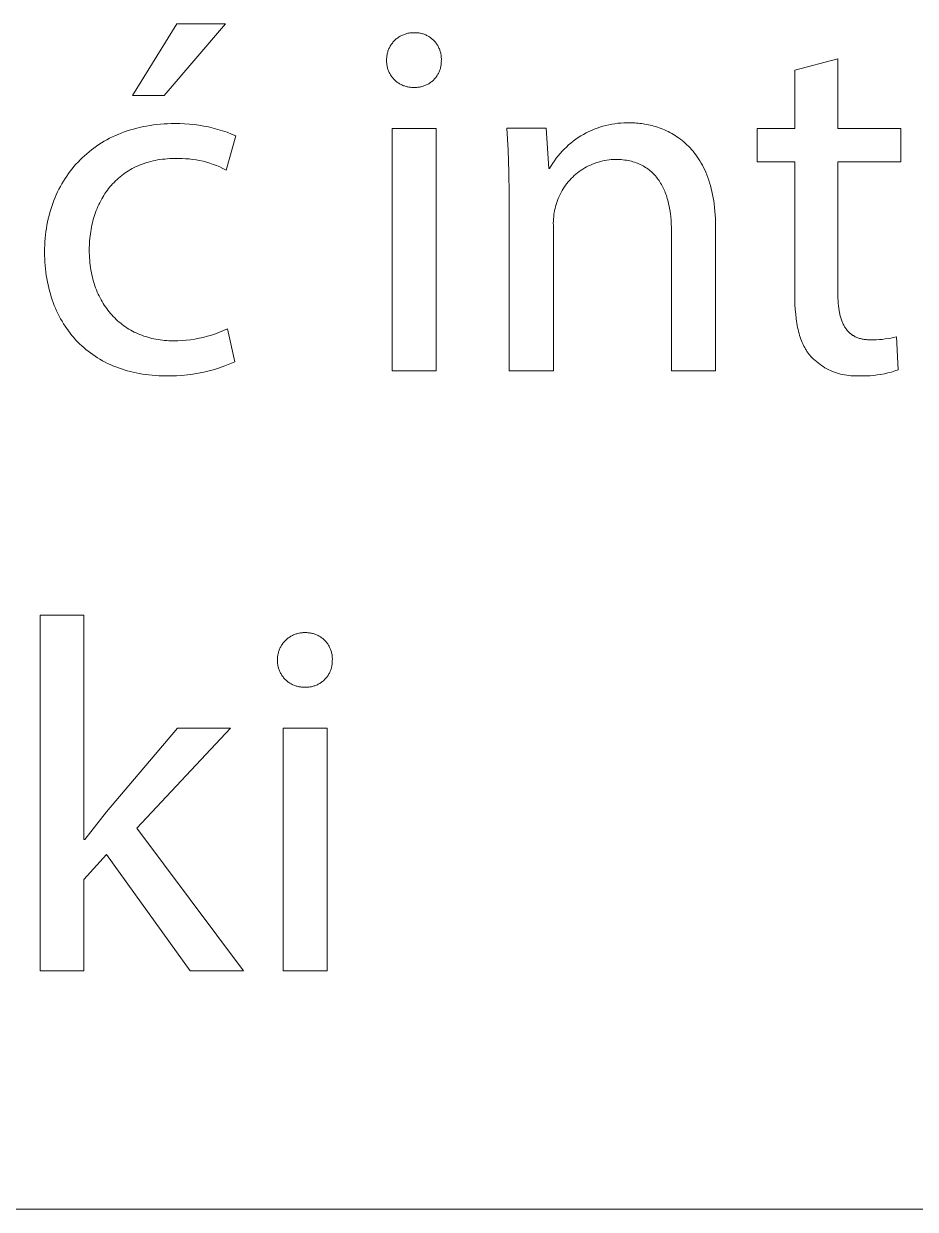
# Model space of a CAD drawing. Header units: millimetres. Extents: x 0 to 3480, y 0 to 2432.
# Drawn here: x 3022.1 to 3084.1, y 0 to 82.5 of the extents above; entities that cross this region are included whole.
import ezdxf

# ---------------------------------------------------------------- set-up
doc = ezdxf.new("R2010")
doc.units = ezdxf.units.MM
doc.header["$MEASUREMENT"] = 0
doc.layers.add('Domyślny', color=7, linetype='Continuous', true_color=0x000000)

msp = doc.modelspace()

# ---------------------------------------------------------------- linework, layer by layer
at = {"layer": 'Domyślny', "color": 18, "lineweight": 15, "true_color": 0x000000}
for p, q in [((3029.648, 77.468), (3032.731, 82.452)), ((3036.103, 82.452), (3031.85, 77.468)), ((3032.731, 82.452), (3036.103, 82.452)), ((3048.299, 81.606), (3048.357, 81.636)), ((3048.357, 81.636), (3048.416, 81.663)), ((3048.416, 81.663), (3048.475, 81.689)), ((3048.475, 81.689), (3048.536, 81.712)), ((3048.536, 81.712), (3048.597, 81.733)), ((3048.597, 81.733), (3048.659, 81.753)), ((3048.659, 81.753), (3048.722, 81.77)), ((3048.722, 81.77), (3048.785, 81.784)), ((3048.785, 81.784), (3048.848, 81.797)), ((3048.848, 81.797), (3048.912, 81.807)), ((3048.912, 81.807), (3048.977, 81.816)), ((3048.977, 81.816), (3049.041, 81.822)), ((3049.041, 81.822), (3049.106, 81.825)), ((3049.106, 81.825), (3049.171, 81.827)), ((3049.171, 81.827), (3049.235, 81.826)), ((3049.235, 81.826), (3049.298, 81.827)), ((3049.298, 81.827), (3049.361, 81.825)), ((3049.361, 81.825), (3049.424, 81.822)), ((3049.424, 81.822), (3049.487, 81.816)), ((3049.487, 81.816), (3049.549, 81.808)), ((3049.549, 81.808), (3049.611, 81.798)), ((3049.611, 81.798), (3049.673, 81.786)), ((3049.673, 81.786), (3049.735, 81.772)), ((3049.735, 81.772), (3049.795, 81.755)), ((3049.795, 81.755), (3049.855, 81.737)), ((3049.855, 81.737), (3049.915, 81.716)), ((3049.915, 81.716), (3049.974, 81.694)), ((3049.974, 81.694), (3050.032, 81.669)), ((3050.032, 81.669), (3050.089, 81.643)), ((3050.089, 81.643), (3050.145, 81.614)), ((3047.502, 80.78), (3047.531, 80.838)), ((3047.531, 80.838), (3047.563, 80.895)), ((3047.563, 80.895), (3047.596, 80.95)), ((3047.596, 80.95), (3047.632, 81.005)), ((3047.632, 81.005), (3047.669, 81.058)), ((3047.669, 81.058), (3047.708, 81.109)), ((3047.708, 81.109), (3047.749, 81.16)), ((3047.749, 81.16), (3047.792, 81.209)), ((3047.792, 81.209), (3047.836, 81.256)), ((3047.836, 81.256), (3047.882, 81.302)), ((3047.882, 81.302), (3047.929, 81.346)), ((3047.929, 81.346), (3047.978, 81.389)), ((3047.978, 81.389), (3048.028, 81.429)), ((3048.028, 81.429), (3048.08, 81.468)), ((3048.08, 81.468), (3048.133, 81.506)), ((3048.133, 81.506), (3048.187, 81.541)), ((3048.187, 81.541), (3048.243, 81.575)), ((3048.243, 81.575), (3048.299, 81.606)), ((3050.145, 81.614), (3050.2, 81.584)), ((3050.2, 81.584), (3050.254, 81.552)), ((3050.254, 81.552), (3050.307, 81.517)), ((3050.307, 81.517), (3050.359, 81.481)), ((3050.359, 81.481), (3050.409, 81.444)), ((3050.409, 81.444), (3050.458, 81.404)), ((3050.458, 81.404), (3050.506, 81.363)), ((3050.506, 81.363), (3050.552, 81.32)), ((3050.552, 81.32), (3050.597, 81.276)), ((3050.597, 81.276), (3050.64, 81.23)), ((3050.64, 81.23), (3050.681, 81.183)), ((3050.681, 81.183), (3050.721, 81.134)), ((3050.721, 81.134), (3050.759, 81.084)), ((3050.759, 81.084), (3050.796, 81.033)), ((3050.796, 81.033), (3050.831, 80.981)), ((3050.831, 80.981), (3050.863, 80.927)), ((3050.863, 80.927), (3050.894, 80.872)), ((3050.894, 80.872), (3050.924, 80.816)), ((3050.924, 80.816), (3050.951, 80.76)), ((3047.311, 79.967), (3047.312, 80.032)), ((3047.312, 80.032), (3047.316, 80.096)), ((3047.316, 80.096), (3047.322, 80.161)), ((3047.322, 80.161), (3047.33, 80.225)), ((3047.33, 80.225), (3047.341, 80.289)), ((3047.341, 80.289), (3047.353, 80.353)), ((3047.353, 80.353), (3047.368, 80.416)), ((3047.368, 80.416), (3047.385, 80.479)), ((3047.385, 80.479), (3047.404, 80.54)), ((3047.404, 80.54), (3047.425, 80.602)), ((3047.425, 80.602), (3047.449, 80.662)), ((3047.449, 80.662), (3047.474, 80.722)), ((3047.474, 80.722), (3047.502, 80.78)), ((3050.951, 80.76), (3050.976, 80.702)), ((3050.976, 80.702), (3050.999, 80.643)), ((3050.999, 80.643), (3051.02, 80.584)), ((3051.02, 80.584), (3051.039, 80.524)), ((3051.039, 80.524), (3051.056, 80.463)), ((3051.056, 80.463), (3051.071, 80.402)), ((3051.071, 80.402), (3051.084, 80.341)), ((3051.084, 80.341), (3051.094, 80.279)), ((3051.094, 80.279), (3051.103, 80.216)), ((3051.103, 80.216), (3051.109, 80.154)), ((3051.109, 80.154), (3051.113, 80.091)), ((3051.113, 80.091), (3051.115, 80.028)), ((3051.115, 80.028), (3051.115, 79.965)), ((3075.691, 79.218), (3078.681, 80.018)), ((3078.681, 80.018), (3078.681, 75.174)), ((3047.312, 79.902), (3047.311, 79.967)), ((3047.311, 79.839), (3047.312, 79.902)), ((3047.312, 79.777), (3047.311, 79.839)), ((3047.316, 79.714), (3047.312, 79.777)), ((3047.321, 79.651), (3047.316, 79.714)), ((3047.329, 79.589), (3047.321, 79.651)), ((3047.339, 79.527), (3047.329, 79.589)), ((3047.351, 79.465), (3047.339, 79.527)), ((3047.365, 79.404), (3047.351, 79.465)), ((3047.381, 79.344), (3047.365, 79.404)), ((3047.4, 79.284), (3047.381, 79.344)), ((3047.42, 79.224), (3047.4, 79.284)), ((3047.443, 79.166), (3047.42, 79.224)), ((3047.467, 79.108), (3047.443, 79.166)), ((3050.989, 79.17), (3050.965, 79.113)), ((3051.011, 79.229), (3050.989, 79.17)), ((3051.03, 79.288), (3051.011, 79.229)), ((3051.048, 79.347), (3051.03, 79.288)), ((3051.064, 79.408), (3051.048, 79.347)), ((3051.077, 79.468), (3051.064, 79.408)), ((3051.089, 79.53), (3051.077, 79.468)), ((3051.098, 79.591), (3051.089, 79.53)), ((3051.105, 79.653), (3051.098, 79.591)), ((3051.111, 79.715), (3051.105, 79.653)), ((3051.113, 79.778), (3051.111, 79.715)), ((3051.115, 79.965), (3051.113, 79.902)), ((3051.113, 79.902), (3051.114, 79.84)), ((3051.114, 79.84), (3051.113, 79.778)), ((3075.691, 75.174), (3075.691, 79.218)), ((3047.494, 79.051), (3047.467, 79.108)), ((3047.522, 78.995), (3047.494, 79.051)), ((3047.552, 78.94), (3047.522, 78.995)), ((3047.584, 78.886), (3047.552, 78.94)), ((3047.618, 78.833), (3047.584, 78.886)), ((3047.654, 78.782), (3047.618, 78.833)), ((3047.692, 78.731), (3047.654, 78.782)), ((3047.731, 78.682), (3047.692, 78.731)), ((3047.772, 78.635), (3047.731, 78.682)), ((3047.815, 78.588), (3047.772, 78.635)), ((3047.859, 78.544), (3047.815, 78.588)), ((3047.904, 78.501), (3047.859, 78.544)), ((3047.951, 78.459), (3047.904, 78.501)), ((3048, 78.419), (3047.951, 78.459)), ((3048.05, 78.381), (3048, 78.419)), ((3048.101, 78.345), (3048.05, 78.381)), ((3048.153, 78.31), (3048.101, 78.345)), ((3050.344, 78.349), (3050.292, 78.314)), ((3050.394, 78.386), (3050.344, 78.349)), ((3050.443, 78.424), (3050.394, 78.386)), ((3050.491, 78.464), (3050.443, 78.424)), ((3050.537, 78.506), (3050.491, 78.464)), ((3050.582, 78.549), (3050.537, 78.506)), ((3050.625, 78.594), (3050.582, 78.549)), ((3050.667, 78.64), (3050.625, 78.594)), ((3050.707, 78.688), (3050.667, 78.64)), ((3050.746, 78.737), (3050.707, 78.688)), ((3050.783, 78.787), (3050.746, 78.737)), ((3050.818, 78.839), (3050.783, 78.787)), ((3050.851, 78.891), (3050.818, 78.839)), ((3050.882, 78.945), (3050.851, 78.891)), ((3050.912, 79), (3050.882, 78.945)), ((3050.939, 79.056), (3050.912, 79)), ((3050.965, 79.113), (3050.939, 79.056)), ((3048.207, 78.277), (3048.153, 78.31)), ((3048.261, 78.246), (3048.207, 78.277)), ((3048.317, 78.217), (3048.261, 78.246)), ((3048.374, 78.19), (3048.317, 78.217)), ((3048.431, 78.165), (3048.374, 78.19)), ((3048.489, 78.142), (3048.431, 78.165)), ((3048.549, 78.12), (3048.489, 78.142)), ((3048.608, 78.101), (3048.549, 78.12)), ((3048.669, 78.084), (3048.608, 78.101)), ((3048.73, 78.069), (3048.669, 78.084)), ((3048.791, 78.057), (3048.73, 78.069)), ((3048.853, 78.046), (3048.791, 78.057)), ((3048.915, 78.037), (3048.853, 78.046)), ((3048.978, 78.031), (3048.915, 78.037)), ((3049.04, 78.027), (3048.978, 78.031)), ((3049.103, 78.025), (3049.04, 78.027)), ((3049.166, 78.025), (3049.103, 78.025)), ((3049.228, 78.021), (3049.166, 78.025)), ((3049.29, 78.02), (3049.228, 78.021)), ((3049.353, 78.02), (3049.29, 78.02)), ((3049.415, 78.023), (3049.353, 78.02)), ((3049.477, 78.028), (3049.415, 78.023)), ((3049.539, 78.035), (3049.477, 78.028)), ((3049.601, 78.044), (3049.539, 78.035)), ((3049.662, 78.056), (3049.601, 78.044)), ((3049.723, 78.069), (3049.662, 78.056)), ((3049.783, 78.085), (3049.723, 78.069)), ((3049.843, 78.102), (3049.783, 78.085)), ((3049.902, 78.122), (3049.843, 78.102)), ((3049.96, 78.144), (3049.902, 78.122)), ((3050.018, 78.167), (3049.96, 78.144)), ((3050.075, 78.193), (3050.018, 78.167)), ((3050.131, 78.22), (3050.075, 78.193)), ((3050.186, 78.25), (3050.131, 78.22)), ((3050.239, 78.281), (3050.186, 78.25)), ((3050.292, 78.314), (3050.239, 78.281)), ((3031.85, 77.468), (3029.648, 77.468)), ((3029.275, 74.995), (3029.492, 75.064)), ((3029.492, 75.064), (3029.711, 75.129)), ((3029.711, 75.129), (3029.934, 75.189)), ((3029.934, 75.189), (3030.16, 75.243)), ((3030.16, 75.243), (3030.389, 75.293)), ((3030.389, 75.293), (3030.622, 75.338)), ((3030.622, 75.338), (3030.857, 75.378)), ((3030.857, 75.378), (3031.096, 75.413)), ((3031.096, 75.413), (3031.338, 75.442)), ((3031.338, 75.442), (3031.583, 75.466)), ((3031.583, 75.466), (3031.831, 75.485)), ((3031.831, 75.485), (3032.081, 75.499)), ((3032.081, 75.499), (3032.335, 75.507)), ((3032.335, 75.507), (3032.592, 75.51)), ((3032.592, 75.51), (3032.927, 75.508)), ((3032.927, 75.508), (3033.262, 75.495)), ((3033.262, 75.495), (3033.597, 75.471)), ((3033.597, 75.471), (3033.93, 75.437)), ((3033.93, 75.437), (3034.262, 75.392)), ((3034.262, 75.392), (3034.593, 75.336)), ((3034.593, 75.336), (3034.922, 75.269)), ((3034.922, 75.269), (3035.248, 75.192)), ((3035.248, 75.192), (3035.572, 75.105)), ((3035.572, 75.105), (3035.893, 75.007)), ((3047.694, 75.174), (3050.765, 75.174)), ((3047.694, 58.311), (3047.694, 75.174)), ((3050.765, 75.174), (3050.765, 58.311)), ((3055.769, 73.655), (3055.68, 75.179)), ((3055.68, 75.179), (3058.404, 75.179)), ((3058.404, 75.179), (3058.578, 72.386)), ((3061.365, 74.947), (3061.556, 75.035)), ((3061.556, 75.035), (3061.751, 75.117)), ((3061.751, 75.117), (3061.947, 75.192)), ((3061.947, 75.192), (3062.147, 75.261)), ((3062.147, 75.261), (3062.348, 75.322)), ((3062.348, 75.322), (3062.552, 75.377)), ((3062.552, 75.377), (3062.757, 75.425)), ((3062.757, 75.425), (3062.964, 75.466)), ((3062.964, 75.466), (3063.172, 75.5)), ((3063.172, 75.5), (3063.381, 75.526)), ((3063.381, 75.526), (3063.59, 75.546)), ((3063.59, 75.546), (3063.801, 75.558)), ((3063.801, 75.558), (3064.011, 75.564)), ((3064.011, 75.564), (3064.222, 75.562)), ((3064.222, 75.562), (3064.333, 75.561)), ((3064.333, 75.561), (3064.445, 75.558)), ((3064.445, 75.558), (3064.559, 75.552)), ((3064.559, 75.552), (3064.675, 75.545)), ((3064.675, 75.545), (3064.792, 75.535)), ((3064.792, 75.535), (3064.91, 75.522)), ((3064.91, 75.522), (3065.029, 75.508)), ((3065.029, 75.508), (3065.15, 75.49)), ((3065.15, 75.49), (3065.272, 75.47)), ((3065.272, 75.47), (3065.394, 75.448)), ((3065.394, 75.448), (3065.517, 75.422)), ((3065.517, 75.422), (3065.641, 75.394)), ((3065.641, 75.394), (3065.765, 75.363)), ((3065.765, 75.363), (3065.89, 75.329)), ((3065.89, 75.329), (3066.015, 75.292)), ((3066.015, 75.292), (3066.14, 75.252)), ((3066.14, 75.252), (3066.266, 75.209)), ((3066.266, 75.209), (3066.391, 75.163)), ((3066.391, 75.163), (3066.516, 75.113)), ((3066.516, 75.113), (3066.641, 75.06)), ((3066.641, 75.06), (3066.765, 75.004)), ((3073.072, 72.844), (3073.072, 75.174)), ((3073.072, 75.174), (3075.691, 75.174)), ((3078.681, 75.174), (3083.074, 75.174)), ((3083.074, 75.174), (3083.074, 72.844)), ((3027.486, 74.163), (3027.67, 74.273)), ((3027.67, 74.273), (3027.858, 74.379)), ((3027.858, 74.379), (3028.05, 74.481)), ((3028.05, 74.481), (3028.246, 74.578)), ((3028.246, 74.578), (3028.445, 74.67)), ((3028.445, 74.67), (3028.647, 74.758)), ((3028.647, 74.758), (3028.853, 74.842)), ((3028.853, 74.842), (3029.063, 74.921)), ((3029.063, 74.921), (3029.275, 74.995)), ((3035.893, 75.007), (3036.21, 74.899)), ((3036.833, 74.652), (3036.15, 72.276)), ((3036.21, 74.899), (3036.524, 74.78)), ((3036.524, 74.78), (3036.833, 74.652)), ((3060.125, 74.154), (3060.29, 74.285)), ((3060.29, 74.285), (3060.46, 74.411)), ((3060.46, 74.411), (3060.633, 74.53)), ((3060.633, 74.53), (3060.811, 74.644)), ((3060.811, 74.644), (3060.992, 74.751)), ((3060.992, 74.751), (3061.177, 74.852)), ((3061.177, 74.852), (3061.365, 74.947)), ((3066.765, 75.004), (3066.889, 74.944)), ((3066.889, 74.944), (3067.013, 74.881)), ((3067.013, 74.881), (3067.136, 74.814)), ((3067.136, 74.814), (3067.258, 74.743)), ((3067.258, 74.743), (3067.378, 74.669)), ((3067.378, 74.669), (3067.498, 74.59)), ((3067.498, 74.59), (3067.617, 74.508)), ((3067.617, 74.508), (3067.735, 74.422)), ((3067.735, 74.422), (3067.851, 74.332)), ((3067.851, 74.332), (3067.965, 74.238)), ((3067.965, 74.238), (3068.078, 74.139)), ((3026.3, 73.274), (3026.457, 73.413)), ((3026.457, 73.413), (3026.619, 73.549)), ((3026.619, 73.549), (3026.785, 73.68)), ((3026.785, 73.68), (3026.954, 73.807)), ((3026.954, 73.807), (3027.128, 73.93)), ((3027.128, 73.93), (3027.305, 74.048)), ((3027.305, 74.048), (3027.486, 74.163)), ((3055.815, 72.128), (3055.769, 73.655)), ((3059.237, 73.258), (3059.372, 73.42)), ((3059.372, 73.42), (3059.512, 73.577)), ((3059.512, 73.577), (3059.658, 73.729)), ((3059.658, 73.729), (3059.809, 73.876)), ((3059.809, 73.876), (3059.965, 74.018)), ((3059.965, 74.018), (3060.125, 74.154)), ((3068.078, 74.139), (3068.19, 74.037)), ((3068.19, 74.037), (3068.299, 73.93)), ((3068.299, 73.93), (3068.407, 73.818)), ((3068.407, 73.818), (3068.512, 73.703)), ((3068.512, 73.703), (3068.616, 73.582)), ((3068.616, 73.582), (3068.717, 73.458)), ((3068.717, 73.458), (3068.815, 73.328)), ((3025.57, 72.522), (3025.708, 72.68)), ((3025.708, 72.68), (3025.85, 72.834)), ((3025.85, 72.834), (3025.996, 72.985)), ((3025.996, 72.985), (3026.146, 73.131)), ((3026.146, 73.131), (3026.3, 73.274)), ((3030.028, 72.574), (3029.89, 72.512)), ((3030.168, 72.633), (3030.028, 72.574)), ((3030.311, 72.688), (3030.168, 72.633)), ((3030.456, 72.74), (3030.311, 72.688)), ((3030.605, 72.789), (3030.456, 72.74)), ((3030.755, 72.833), (3030.605, 72.789)), ((3030.909, 72.875), (3030.755, 72.833)), ((3031.065, 72.912), (3030.909, 72.875)), ((3031.224, 72.946), (3031.065, 72.912)), ((3031.386, 72.976), (3031.224, 72.946)), ((3031.55, 73.002), (3031.386, 72.976)), ((3031.717, 73.024), (3031.55, 73.002)), ((3031.887, 73.043), (3031.717, 73.024)), ((3032.059, 73.057), (3031.887, 73.043)), ((3032.234, 73.068), (3032.059, 73.057)), ((3032.412, 73.074), (3032.234, 73.068)), ((3032.592, 73.076), (3032.412, 73.074)), ((3032.837, 73.081), (3032.592, 73.076)), ((3033.083, 73.078), (3032.837, 73.081)), ((3033.329, 73.066), (3033.083, 73.078)), ((3033.574, 73.046), (3033.329, 73.066)), ((3033.818, 73.017), (3033.574, 73.046)), ((3034.061, 72.98), (3033.818, 73.017)), ((3034.303, 72.935), (3034.061, 72.98)), ((3034.543, 72.881), (3034.303, 72.935)), ((3034.781, 72.818), (3034.543, 72.881)), ((3035.016, 72.748), (3034.781, 72.818)), ((3035.249, 72.67), (3035.016, 72.748)), ((3035.479, 72.583), (3035.249, 72.67)), ((3035.706, 72.488), (3035.479, 72.583)), ((3058.647, 72.386), (3058.753, 72.568)), ((3058.753, 72.568), (3058.865, 72.747)), ((3058.865, 72.747), (3058.983, 72.921)), ((3058.983, 72.921), (3059.107, 73.092)), ((3059.107, 73.092), (3059.237, 73.258)), ((3061.346, 72.561), (3061.213, 72.492)), ((3061.482, 72.625), (3061.346, 72.561)), ((3061.619, 72.684), (3061.482, 72.625)), ((3061.759, 72.739), (3061.619, 72.684)), ((3061.9, 72.789), (3061.759, 72.739)), ((3062.043, 72.834), (3061.9, 72.789)), ((3062.188, 72.874), (3062.043, 72.834)), ((3062.334, 72.909), (3062.188, 72.874)), ((3062.48, 72.939), (3062.334, 72.909)), ((3062.628, 72.964), (3062.48, 72.939)), ((3062.777, 72.984), (3062.628, 72.964)), ((3062.926, 72.998), (3062.777, 72.984)), ((3063.075, 73.008), (3062.926, 72.998)), ((3063.225, 73.012), (3063.075, 73.008)), ((3063.359, 73.01), (3063.225, 73.012)), ((3063.489, 73.006), (3063.359, 73.01)), ((3063.617, 72.997), (3063.489, 73.006)), ((3063.743, 72.986), (3063.617, 72.997)), ((3063.865, 72.972), (3063.743, 72.986)), ((3063.985, 72.954), (3063.865, 72.972)), ((3064.103, 72.933), (3063.985, 72.954)), ((3064.218, 72.91), (3064.103, 72.933)), ((3064.33, 72.883), (3064.218, 72.91)), ((3064.44, 72.853), (3064.33, 72.883)), ((3064.547, 72.821), (3064.44, 72.853)), ((3064.652, 72.786), (3064.547, 72.821)), ((3064.754, 72.747), (3064.652, 72.786)), ((3064.854, 72.706), (3064.754, 72.747)), ((3064.951, 72.663), (3064.854, 72.706)), ((3065.046, 72.616), (3064.951, 72.663)), ((3065.139, 72.567), (3065.046, 72.616)), ((3065.229, 72.516), (3065.139, 72.567)), ((3068.815, 73.328), (3068.911, 73.194)), ((3068.911, 73.194), (3069.005, 73.055)), ((3069.005, 73.055), (3069.096, 72.911)), ((3069.096, 72.911), (3069.184, 72.763)), ((3069.184, 72.763), (3069.269, 72.609)), ((3069.269, 72.609), (3069.351, 72.451)), ((3075.691, 72.844), (3073.072, 72.844)), ((3075.691, 63.642), (3075.691, 72.844)), ((3083.074, 72.844), (3078.681, 72.844)), ((3078.681, 72.844), (3078.681, 63.746)), ((3024.945, 71.678), (3025.061, 71.854)), ((3025.061, 71.854), (3025.182, 72.026)), ((3025.182, 72.026), (3025.307, 72.195)), ((3025.307, 72.195), (3025.437, 72.36)), ((3025.437, 72.36), (3025.57, 72.522)), ((3028.778, 71.808), (3028.668, 71.714)), ((3028.89, 71.898), (3028.778, 71.808)), ((3029.006, 71.985), (3028.89, 71.898)), ((3029.124, 72.07), (3029.006, 71.985)), ((3029.245, 72.151), (3029.124, 72.07)), ((3029.368, 72.23), (3029.245, 72.151)), ((3029.495, 72.305), (3029.368, 72.23)), ((3029.624, 72.377), (3029.495, 72.305)), ((3029.756, 72.446), (3029.624, 72.377)), ((3029.89, 72.512), (3029.756, 72.446)), ((3035.93, 72.386), (3035.706, 72.488)), ((3036.15, 72.276), (3035.93, 72.386)), ((3055.82, 70.601), (3055.815, 72.128)), ((3058.578, 72.386), (3058.647, 72.386)), ((3060.249, 71.786), (3060.143, 71.68)), ((3060.358, 71.889), (3060.249, 71.786)), ((3060.471, 71.987), (3060.358, 71.889)), ((3060.587, 72.082), (3060.471, 71.987)), ((3060.707, 72.172), (3060.587, 72.082)), ((3060.829, 72.259), (3060.707, 72.172)), ((3060.954, 72.341), (3060.829, 72.259)), ((3061.083, 72.419), (3060.954, 72.341)), ((3061.213, 72.492), (3061.083, 72.419)), ((3065.317, 72.462), (3065.229, 72.516)), ((3065.402, 72.405), (3065.317, 72.462)), ((3065.485, 72.346), (3065.402, 72.405)), ((3065.566, 72.284), (3065.485, 72.346)), ((3065.644, 72.22), (3065.566, 72.284)), ((3065.72, 72.153), (3065.644, 72.22)), ((3065.794, 72.085), (3065.72, 72.153)), ((3065.866, 72.014), (3065.794, 72.085)), ((3065.936, 71.94), (3065.866, 72.014)), ((3066.003, 71.865), (3065.936, 71.94)), ((3066.068, 71.787), (3066.003, 71.865)), ((3066.131, 71.707), (3066.068, 71.787)), ((3069.351, 72.451), (3069.43, 72.287)), ((3069.43, 72.287), (3069.505, 72.118)), ((3069.505, 72.118), (3069.577, 71.944)), ((3069.577, 71.944), (3069.646, 71.764)), ((3069.646, 71.764), (3069.711, 71.579)), ((3024.427, 70.75), (3024.522, 70.942)), ((3024.522, 70.942), (3024.621, 71.131)), ((3024.621, 71.131), (3024.724, 71.317)), ((3024.724, 71.317), (3024.832, 71.499)), ((3024.832, 71.499), (3024.945, 71.678)), ((3027.979, 70.986), (3027.892, 70.871)), ((3028.069, 71.098), (3027.979, 70.986)), ((3028.162, 71.207), (3028.069, 71.098)), ((3028.257, 71.314), (3028.162, 71.207)), ((3028.356, 71.418), (3028.257, 71.314)), ((3028.457, 71.52), (3028.356, 71.418)), ((3028.561, 71.618), (3028.457, 71.52)), ((3028.668, 71.714), (3028.561, 71.618)), ((3059.59, 70.973), (3059.512, 70.845)), ((3059.672, 71.099), (3059.59, 70.973)), ((3059.758, 71.221), (3059.672, 71.099)), ((3059.848, 71.341), (3059.758, 71.221)), ((3059.942, 71.457), (3059.848, 71.341)), ((3060.041, 71.57), (3059.942, 71.457)), ((3060.143, 71.68), (3060.041, 71.57)), ((3066.192, 71.626), (3066.131, 71.707)), ((3066.25, 71.542), (3066.192, 71.626)), ((3066.307, 71.456), (3066.25, 71.542)), ((3066.361, 71.368), (3066.307, 71.456)), ((3066.414, 71.278), (3066.361, 71.368)), ((3066.464, 71.187), (3066.414, 71.278)), ((3066.512, 71.093), (3066.464, 71.187)), ((3066.558, 70.998), (3066.512, 71.093)), ((3066.603, 70.901), (3066.558, 70.998)), ((3069.711, 71.579), (3069.772, 71.389)), ((3069.772, 71.389), (3069.83, 71.193)), ((3069.83, 71.193), (3069.883, 70.992)), ((3069.883, 70.992), (3069.933, 70.785)), ((3024.094, 69.952), (3024.171, 70.156)), ((3024.171, 70.156), (3024.252, 70.357)), ((3024.252, 70.357), (3024.337, 70.555)), ((3024.337, 70.555), (3024.427, 70.75)), ((3027.429, 70.136), (3027.362, 70.006)), ((3027.499, 70.264), (3027.429, 70.136)), ((3027.572, 70.39), (3027.499, 70.264)), ((3027.647, 70.514), (3027.572, 70.39)), ((3027.726, 70.635), (3027.647, 70.514)), ((3027.807, 70.755), (3027.726, 70.635)), ((3027.892, 70.871), (3027.807, 70.755)), ((3055.82, 58.305), (3055.82, 70.601)), ((3059.193, 70.167), (3059.144, 70.026)), ((3059.248, 70.307), (3059.193, 70.167)), ((3059.307, 70.445), (3059.248, 70.307)), ((3059.371, 70.58), (3059.307, 70.445)), ((3059.439, 70.714), (3059.371, 70.58)), ((3059.512, 70.845), (3059.439, 70.714)), ((3066.645, 70.802), (3066.603, 70.901)), ((3066.685, 70.702), (3066.645, 70.802)), ((3066.724, 70.6), (3066.685, 70.702)), ((3066.76, 70.496), (3066.724, 70.6)), ((3066.795, 70.391), (3066.76, 70.496)), ((3066.828, 70.285), (3066.795, 70.391)), ((3066.859, 70.177), (3066.828, 70.285)), ((3066.888, 70.067), (3066.859, 70.177)), ((3069.933, 70.785), (3069.978, 70.572)), ((3069.978, 70.572), (3070.019, 70.353)), ((3070.019, 70.353), (3070.056, 70.129)), ((3070.056, 70.129), (3070.088, 69.898)), ((3023.836, 69.107), (3023.893, 69.322)), ((3023.893, 69.322), (3023.956, 69.535)), ((3023.956, 69.535), (3024.023, 69.745)), ((3024.023, 69.745), (3024.094, 69.952)), ((3027.071, 69.326), (3027.021, 69.184)), ((3027.123, 69.466), (3027.071, 69.326)), ((3027.178, 69.604), (3027.123, 69.466)), ((3027.237, 69.74), (3027.178, 69.604)), ((3027.298, 69.874), (3027.237, 69.74)), ((3027.362, 70.006), (3027.298, 69.874)), ((3058.965, 69.316), (3058.943, 69.172)), ((3058.992, 69.459), (3058.965, 69.316)), ((3059.023, 69.602), (3058.992, 69.459)), ((3059.059, 69.743), (3059.023, 69.602)), ((3059.099, 69.883), (3059.059, 69.743)), ((3059.144, 70.026), (3059.099, 69.883)), ((3066.915, 69.956), (3066.888, 70.067)), ((3066.964, 69.731), (3066.915, 69.956)), ((3067.006, 69.5), (3066.964, 69.731)), ((3067.041, 69.264), (3067.006, 69.5)), ((3067.07, 69.025), (3067.041, 69.264)), ((3070.088, 69.898), (3070.115, 69.662)), ((3070.115, 69.662), (3070.138, 69.42)), ((3070.138, 69.42), (3070.156, 69.171)), ((3023.654, 68.22), (3023.692, 68.445)), ((3023.692, 68.445), (3023.735, 68.669)), ((3023.735, 68.669), (3023.783, 68.889)), ((3023.783, 68.889), (3023.836, 69.107)), ((3026.818, 68.45), (3026.786, 68.299)), ((3026.853, 68.6), (3026.818, 68.45)), ((3026.89, 68.748), (3026.853, 68.6)), ((3026.931, 68.895), (3026.89, 68.748)), ((3026.975, 69.04), (3026.931, 68.895)), ((3027.021, 69.184), (3026.975, 69.04)), ((3058.905, 68.737), (3058.901, 68.591)), ((3058.901, 68.591), (3058.902, 68.446)), ((3058.902, 68.446), (3058.902, 58.305)), ((3058.913, 68.883), (3058.905, 68.737)), ((3058.926, 69.028), (3058.913, 68.883)), ((3058.943, 69.172), (3058.926, 69.028)), ((3067.092, 68.781), (3067.07, 69.025)), ((3067.107, 68.533), (3067.092, 68.781)), ((3067.116, 68.282), (3067.107, 68.533)), ((3070.156, 69.171), (3070.169, 68.916)), ((3070.169, 68.916), (3070.176, 68.655)), ((3070.176, 68.655), (3070.179, 68.388)), ((3023.57, 67.528), (3023.593, 67.761)), ((3023.593, 67.761), (3023.621, 67.992)), ((3023.621, 67.992), (3023.654, 68.22)), ((3026.689, 67.679), (3026.673, 67.521)), ((3026.709, 67.836), (3026.689, 67.679)), ((3026.732, 67.991), (3026.709, 67.836)), ((3026.758, 68.146), (3026.732, 67.991)), ((3026.786, 68.299), (3026.758, 68.146)), ((3067.119, 68.029), (3067.116, 68.282)), ((3067.119, 58.305), (3067.119, 68.029)), ((3070.179, 68.388), (3070.179, 58.305)), ((3023.529, 66.574), (3023.531, 66.816)), ((3023.531, 66.816), (3023.539, 67.055)), ((3023.539, 67.055), (3023.552, 67.293)), ((3023.552, 67.293), (3023.57, 67.528)), ((3026.636, 66.877), (3026.635, 66.713)), ((3026.641, 67.039), (3026.636, 66.877)), ((3026.648, 67.201), (3026.641, 67.039)), ((3026.659, 67.361), (3026.648, 67.201)), ((3026.673, 67.521), (3026.659, 67.361)), ((3023.531, 66.334), (3023.529, 66.574)), ((3023.538, 66.096), (3023.531, 66.334)), ((3023.55, 65.86), (3023.538, 66.096)), ((3026.635, 66.713), (3026.636, 66.531)), ((3026.636, 66.531), (3026.642, 66.351)), ((3026.642, 66.351), (3026.651, 66.174)), ((3026.651, 66.174), (3026.663, 65.999)), ((3026.663, 65.999), (3026.679, 65.826)), ((3023.567, 65.627), (3023.55, 65.86)), ((3023.589, 65.397), (3023.567, 65.627)), ((3023.615, 65.17), (3023.589, 65.397)), ((3023.646, 64.945), (3023.615, 65.17)), ((3026.679, 65.826), (3026.699, 65.655)), ((3026.699, 65.655), (3026.722, 65.486)), ((3026.722, 65.486), (3026.748, 65.32)), ((3026.748, 65.32), (3026.778, 65.157)), ((3026.778, 65.157), (3026.811, 64.995)), ((3023.681, 64.723), (3023.646, 64.945)), ((3023.721, 64.504), (3023.681, 64.723)), ((3023.766, 64.288), (3023.721, 64.504)), ((3026.811, 64.995), (3026.847, 64.836)), ((3026.847, 64.836), (3026.887, 64.68)), ((3026.887, 64.68), (3026.929, 64.526)), ((3026.929, 64.526), (3026.975, 64.374)), ((3026.975, 64.374), (3027.024, 64.225)), ((3023.815, 64.075), (3023.766, 64.288)), ((3023.868, 63.864), (3023.815, 64.075)), ((3023.926, 63.657), (3023.868, 63.864)), ((3023.988, 63.452), (3023.926, 63.657)), ((3027.024, 64.225), (3027.076, 64.079)), ((3027.076, 64.079), (3027.132, 63.934)), ((3027.132, 63.934), (3027.19, 63.793)), ((3027.19, 63.793), (3027.251, 63.654)), ((3027.251, 63.654), (3027.315, 63.518)), ((3027.315, 63.518), (3027.382, 63.384)), ((3075.695, 63.276), (3075.691, 63.642)), ((3078.681, 63.746), (3078.683, 63.553)), ((3078.683, 63.553), (3078.688, 63.366)), ((3024.055, 63.251), (3023.988, 63.452)), ((3024.126, 63.053), (3024.055, 63.251)), ((3024.201, 62.858), (3024.126, 63.053)), ((3024.281, 62.666), (3024.201, 62.858)), ((3024.365, 62.477), (3024.281, 62.666)), ((3027.382, 63.384), (3027.452, 63.253)), ((3027.452, 63.253), (3027.525, 63.124)), ((3027.525, 63.124), (3027.6, 62.998)), ((3027.6, 62.998), (3027.679, 62.875)), ((3027.679, 62.875), (3027.76, 62.755)), ((3027.76, 62.755), (3027.843, 62.637)), ((3075.706, 62.921), (3075.695, 63.276)), ((3075.726, 62.578), (3075.706, 62.921)), ((3078.688, 63.366), (3078.697, 63.183)), ((3078.697, 63.183), (3078.71, 63.006)), ((3078.71, 63.006), (3078.726, 62.835)), ((3078.726, 62.835), (3078.747, 62.669)), ((3078.747, 62.669), (3078.771, 62.508)), ((3024.453, 62.292), (3024.365, 62.477)), ((3024.545, 62.109), (3024.453, 62.292)), ((3024.641, 61.931), (3024.545, 62.109)), ((3024.741, 61.755), (3024.641, 61.931)), ((3027.843, 62.637), (3027.93, 62.522)), ((3027.93, 62.522), (3028.019, 62.41)), ((3028.019, 62.41), (3028.11, 62.301)), ((3028.11, 62.301), (3028.204, 62.194)), ((3028.204, 62.194), (3028.301, 62.09)), ((3028.301, 62.09), (3028.4, 61.99)), ((3028.4, 61.99), (3028.501, 61.892)), ((3028.501, 61.892), (3028.605, 61.797)), ((3075.754, 62.247), (3075.726, 62.578)), ((3075.79, 61.927), (3075.754, 62.247)), ((3075.812, 61.772), (3075.79, 61.927)), ((3078.771, 62.508), (3078.8, 62.354)), ((3078.8, 62.354), (3078.816, 62.278)), ((3078.816, 62.278), (3078.833, 62.205)), ((3078.833, 62.205), (3078.851, 62.132)), ((3078.851, 62.132), (3078.87, 62.061)), ((3078.87, 62.061), (3078.89, 61.992)), ((3078.89, 61.992), (3078.912, 61.923)), ((3078.912, 61.923), (3078.934, 61.857)), ((3078.934, 61.857), (3078.958, 61.792)), ((3024.846, 61.583), (3024.741, 61.755)), ((3024.954, 61.414), (3024.846, 61.583)), ((3025.066, 61.249), (3024.954, 61.414)), ((3025.183, 61.088), (3025.066, 61.249)), ((3025.303, 60.93), (3025.183, 61.088)), ((3028.605, 61.797), (3028.711, 61.704)), ((3028.711, 61.704), (3028.82, 61.615)), ((3028.82, 61.615), (3028.93, 61.529)), ((3028.93, 61.529), (3029.043, 61.446)), ((3029.043, 61.446), (3029.159, 61.366)), ((3029.159, 61.366), (3029.276, 61.288)), ((3029.276, 61.288), (3029.395, 61.214)), ((3029.395, 61.214), (3029.517, 61.143)), ((3029.517, 61.143), (3029.641, 61.075)), ((3029.641, 61.075), (3029.766, 61.01)), ((3035.695, 60.994), (3035.971, 61.108)), ((3035.971, 61.108), (3036.242, 61.231)), ((3036.242, 61.231), (3036.764, 58.948)), ((3075.836, 61.62), (3075.812, 61.772)), ((3075.862, 61.47), (3075.836, 61.62)), ((3075.891, 61.324), (3075.862, 61.47)), ((3075.922, 61.181), (3075.891, 61.324)), ((3075.956, 61.041), (3075.922, 61.181)), ((3075.992, 60.905), (3075.956, 61.041)), ((3078.958, 61.792), (3078.983, 61.728)), ((3078.983, 61.728), (3079.009, 61.666)), ((3079.009, 61.666), (3079.036, 61.605)), ((3079.036, 61.605), (3079.064, 61.546)), ((3079.064, 61.546), (3079.094, 61.488)), ((3079.094, 61.488), (3079.124, 61.432)), ((3079.124, 61.432), (3079.156, 61.377)), ((3079.156, 61.377), (3079.19, 61.324)), ((3079.19, 61.324), (3079.224, 61.272)), ((3079.224, 61.272), (3079.26, 61.222)), ((3079.26, 61.222), (3079.297, 61.174)), ((3079.297, 61.174), (3079.335, 61.127)), ((3079.335, 61.127), (3079.375, 61.081)), ((3079.375, 61.081), (3079.415, 61.037)), ((3079.415, 61.037), (3079.458, 60.995)), ((3025.427, 60.775), (3025.303, 60.93)), ((3025.555, 60.625), (3025.427, 60.775)), ((3025.686, 60.478), (3025.555, 60.625)), ((3025.822, 60.335), (3025.686, 60.478)), ((3025.961, 60.195), (3025.822, 60.335)), ((3026.104, 60.059), (3025.961, 60.195)), ((3029.766, 61.01), (3029.894, 60.949)), ((3029.894, 60.949), (3030.023, 60.89)), ((3030.023, 60.89), (3030.155, 60.835)), ((3030.155, 60.835), (3030.288, 60.782)), ((3030.288, 60.782), (3030.423, 60.733)), ((3030.423, 60.733), (3030.56, 60.688)), ((3030.56, 60.688), (3030.699, 60.645)), ((3030.699, 60.645), (3030.84, 60.606)), ((3030.84, 60.606), (3030.982, 60.57)), ((3030.982, 60.57), (3031.126, 60.537)), ((3031.126, 60.537), (3031.271, 60.508)), ((3031.271, 60.508), (3031.418, 60.482)), ((3031.418, 60.482), (3031.566, 60.46)), ((3031.566, 60.46), (3031.716, 60.441)), ((3031.716, 60.441), (3031.868, 60.425)), ((3031.868, 60.425), (3032.021, 60.413)), ((3032.021, 60.413), (3032.175, 60.404)), ((3032.175, 60.404), (3032.33, 60.399)), ((3032.33, 60.399), (3032.487, 60.397)), ((3032.487, 60.397), (3032.786, 60.4)), ((3032.786, 60.4), (3033.084, 60.414)), ((3033.084, 60.414), (3033.381, 60.438)), ((3033.381, 60.438), (3033.678, 60.472)), ((3033.678, 60.472), (3033.973, 60.517)), ((3033.973, 60.517), (3034.266, 60.572)), ((3034.266, 60.572), (3034.557, 60.636)), ((3034.557, 60.636), (3034.846, 60.711)), ((3034.846, 60.711), (3035.132, 60.796)), ((3035.132, 60.796), (3035.415, 60.89)), ((3035.415, 60.89), (3035.695, 60.994)), ((3076.031, 60.771), (3075.992, 60.905)), ((3076.073, 60.641), (3076.031, 60.771)), ((3076.117, 60.514), (3076.073, 60.641)), ((3076.164, 60.39), (3076.117, 60.514)), ((3076.214, 60.27), (3076.164, 60.39)), ((3076.266, 60.152), (3076.214, 60.27)), ((3079.458, 60.995), (3079.501, 60.954)), ((3079.501, 60.954), (3079.523, 60.934)), ((3079.523, 60.934), (3079.546, 60.915)), ((3079.546, 60.915), (3079.569, 60.896)), ((3079.569, 60.896), (3079.592, 60.877)), ((3079.592, 60.877), (3079.616, 60.859)), ((3079.616, 60.859), (3079.64, 60.841)), ((3079.64, 60.841), (3079.664, 60.824)), ((3079.664, 60.824), (3079.689, 60.807)), ((3079.689, 60.807), (3079.714, 60.79)), ((3079.714, 60.79), (3079.739, 60.774)), ((3079.739, 60.774), (3079.765, 60.758)), ((3079.765, 60.758), (3079.791, 60.743)), ((3079.791, 60.743), (3079.844, 60.713)), ((3079.844, 60.713), (3079.899, 60.685)), ((3079.899, 60.685), (3079.955, 60.659)), ((3079.955, 60.659), (3080.012, 60.635)), ((3080.012, 60.635), (3080.071, 60.612)), ((3080.071, 60.612), (3080.131, 60.59)), ((3080.131, 60.59), (3080.193, 60.571)), ((3080.193, 60.571), (3080.257, 60.553)), ((3080.257, 60.553), (3080.322, 60.536)), ((3080.322, 60.536), (3080.388, 60.522)), ((3080.388, 60.522), (3080.456, 60.509)), ((3080.456, 60.509), (3080.526, 60.498)), ((3080.526, 60.498), (3080.597, 60.488)), ((3080.597, 60.488), (3080.669, 60.48)), ((3080.669, 60.48), (3080.744, 60.474)), ((3080.744, 60.474), (3080.819, 60.47)), ((3080.819, 60.47), (3080.897, 60.467)), ((3080.897, 60.467), (3080.976, 60.466)), ((3080.976, 60.466), (3081.176, 60.466)), ((3081.176, 60.466), (3081.377, 60.471)), ((3081.377, 60.471), (3081.577, 60.483)), ((3081.577, 60.483), (3081.777, 60.501)), ((3081.777, 60.501), (3081.976, 60.526)), ((3081.976, 60.526), (3082.174, 60.557)), ((3082.174, 60.557), (3082.371, 60.594)), ((3082.371, 60.594), (3082.566, 60.637)), ((3082.566, 60.637), (3082.761, 60.687)), ((3082.761, 60.687), (3082.888, 58.38)), ((3026.25, 59.928), (3026.104, 60.059)), ((3026.401, 59.8), (3026.25, 59.928)), ((3026.554, 59.676), (3026.401, 59.8)), ((3026.712, 59.556), (3026.554, 59.676)), ((3026.872, 59.44), (3026.712, 59.556)), ((3027.037, 59.328), (3026.872, 59.44)), ((3076.322, 60.038), (3076.266, 60.152)), ((3076.38, 59.928), (3076.322, 60.038)), ((3076.441, 59.821), (3076.38, 59.928)), ((3076.473, 59.768), (3076.441, 59.821)), ((3076.506, 59.717), (3076.473, 59.768)), ((3076.539, 59.666), (3076.506, 59.717)), ((3076.573, 59.616), (3076.539, 59.666)), ((3076.608, 59.568), (3076.573, 59.616)), ((3076.643, 59.519), (3076.608, 59.568)), ((3076.68, 59.472), (3076.643, 59.519)), ((3076.717, 59.426), (3076.68, 59.472)), ((3076.755, 59.381), (3076.717, 59.426)), ((3076.793, 59.336), (3076.755, 59.381)), ((3027.204, 59.22), (3027.037, 59.328)), ((3027.375, 59.116), (3027.204, 59.22)), ((3027.55, 59.017), (3027.375, 59.116)), ((3027.728, 58.921), (3027.55, 59.017)), ((3027.909, 58.83), (3027.728, 58.921)), ((3028.093, 58.744), (3027.909, 58.83)), ((3028.281, 58.661), (3028.093, 58.744)), ((3028.472, 58.583), (3028.281, 58.661)), ((3028.666, 58.51), (3028.472, 58.583)), ((3036.057, 58.656), (3035.696, 58.529)), ((3036.413, 58.796), (3036.057, 58.656)), ((3036.764, 58.948), (3036.413, 58.796)), ((3076.833, 59.292), (3076.793, 59.336)), ((3076.873, 59.249), (3076.833, 59.292)), ((3076.976, 59.146), (3076.873, 59.249)), ((3077.083, 59.046), (3076.976, 59.146)), ((3077.193, 58.95), (3077.083, 59.046)), ((3077.307, 58.857), (3077.193, 58.95)), ((3077.424, 58.769), (3077.307, 58.857)), ((3077.543, 58.685), (3077.424, 58.769)), ((3077.666, 58.604), (3077.543, 58.685)), ((3077.791, 58.529), (3077.666, 58.604)), ((3028.863, 58.44), (3028.666, 58.51)), ((3029.063, 58.376), (3028.863, 58.44)), ((3029.266, 58.316), (3029.063, 58.376)), ((3029.473, 58.26), (3029.266, 58.316)), ((3029.682, 58.209), (3029.473, 58.26)), ((3029.894, 58.163), (3029.682, 58.209)), ((3030.109, 58.121), (3029.894, 58.163)), ((3030.327, 58.085), (3030.109, 58.121)), ((3030.548, 58.053), (3030.327, 58.085)), ((3030.772, 58.025), (3030.548, 58.053)), ((3030.998, 58.003), (3030.772, 58.025)), ((3031.227, 57.986), (3030.998, 58.003)), ((3031.459, 57.973), (3031.227, 57.986)), ((3031.694, 57.966), (3031.459, 57.973)), ((3031.931, 57.963), (3031.694, 57.966)), ((3032.314, 57.961), (3031.931, 57.963)), ((3032.696, 57.971), (3032.314, 57.961)), ((3033.078, 57.995), (3032.696, 57.971)), ((3033.459, 58.032), (3033.078, 57.995)), ((3033.838, 58.083), (3033.459, 58.032)), ((3034.215, 58.146), (3033.838, 58.083)), ((3034.59, 58.223), (3034.215, 58.146)), ((3034.962, 58.312), (3034.59, 58.223)), ((3035.331, 58.414), (3034.962, 58.312)), ((3035.696, 58.529), (3035.331, 58.414)), ((3050.765, 58.311), (3047.694, 58.311)), ((3058.902, 58.305), (3055.82, 58.305)), ((3070.179, 58.305), (3067.119, 58.305)), ((3077.918, 58.457), (3077.791, 58.529)), ((3078.048, 58.39), (3077.918, 58.457)), ((3078.181, 58.328), (3078.048, 58.39)), ((3078.315, 58.27), (3078.181, 58.328)), ((3078.452, 58.217), (3078.315, 58.27)), ((3078.59, 58.169), (3078.452, 58.217)), ((3078.729, 58.125), (3078.59, 58.169)), ((3078.87, 58.086), (3078.729, 58.125)), ((3079.013, 58.053), (3078.87, 58.086)), ((3079.156, 58.024), (3079.013, 58.053)), ((3079.301, 58), (3079.156, 58.024)), ((3079.446, 57.981), (3079.301, 58)), ((3079.591, 57.967), (3079.446, 57.981)), ((3079.737, 57.959), (3079.591, 57.967)), ((3079.884, 57.955), (3079.737, 57.959)), ((3080.03, 57.957), (3079.884, 57.955)), ((3080.176, 57.963), (3080.03, 57.957)), ((3080.427, 57.958), (3080.176, 57.963)), ((3080.678, 57.961), (3080.427, 57.958)), ((3080.929, 57.974), (3080.678, 57.961)), ((3081.179, 57.994), (3080.929, 57.974)), ((3081.428, 58.024), (3081.179, 57.994)), ((3081.676, 58.062), (3081.428, 58.024)), ((3081.923, 58.109), (3081.676, 58.062)), ((3082.167, 58.164), (3081.923, 58.109)), ((3082.41, 58.228), (3082.167, 58.164)), ((3082.65, 58.3), (3082.41, 58.228)), ((3082.888, 58.38), (3082.65, 58.3)), ((3023.209, 16.594), (3023.209, 41.326)), ((3023.209, 41.326), (3026.245, 41.326)), ((3026.245, 41.326), (3026.245, 25.715)), ((3040.25, 39.536), (3040.296, 39.582)), ((3040.296, 39.582), (3040.343, 39.626)), ((3040.343, 39.626), (3040.392, 39.668)), ((3040.392, 39.668), (3040.442, 39.708)), ((3040.442, 39.708), (3040.494, 39.747)), ((3040.494, 39.747), (3040.547, 39.784)), ((3040.547, 39.784), (3040.601, 39.819)), ((3040.601, 39.819), (3040.656, 39.853)), ((3040.656, 39.853), (3040.713, 39.884)), ((3040.713, 39.884), (3040.77, 39.913)), ((3040.77, 39.913), (3040.828, 39.941)), ((3040.828, 39.941), (3040.888, 39.966)), ((3040.888, 39.966), (3040.948, 39.989)), ((3040.948, 39.989), (3041.009, 40.01)), ((3041.009, 40.01), (3041.071, 40.03)), ((3041.071, 40.03), (3041.133, 40.047)), ((3041.133, 40.047), (3041.196, 40.061)), ((3041.196, 40.061), (3041.259, 40.074)), ((3041.259, 40.074), (3041.323, 40.084)), ((3041.323, 40.084), (3041.387, 40.093)), ((3041.387, 40.093), (3041.451, 40.099)), ((3041.451, 40.099), (3041.515, 40.102)), ((3041.515, 40.102), (3041.58, 40.104)), ((3041.58, 40.104), (3041.644, 40.103)), ((3041.644, 40.103), (3041.707, 40.105)), ((3041.707, 40.105), (3041.77, 40.104)), ((3041.77, 40.104), (3041.833, 40.1)), ((3041.833, 40.1), (3041.896, 40.095)), ((3041.896, 40.095), (3041.958, 40.088)), ((3041.958, 40.088), (3042.02, 40.078)), ((3042.02, 40.078), (3042.082, 40.066)), ((3042.082, 40.066), (3042.144, 40.052)), ((3042.144, 40.052), (3042.205, 40.036)), ((3042.205, 40.036), (3042.265, 40.018)), ((3042.265, 40.018), (3042.324, 39.998)), ((3042.324, 39.998), (3042.383, 39.976)), ((3042.383, 39.976), (3042.441, 39.952)), ((3042.441, 39.952), (3042.499, 39.926)), ((3042.499, 39.926), (3042.555, 39.897)), ((3042.555, 39.897), (3042.61, 39.867)), ((3042.61, 39.867), (3042.664, 39.835)), ((3042.664, 39.835), (3042.718, 39.801)), ((3042.718, 39.801), (3042.769, 39.766)), ((3042.769, 39.766), (3042.82, 39.728)), ((3042.82, 39.728), (3042.869, 39.689)), ((3042.869, 39.689), (3042.917, 39.649)), ((3042.917, 39.649), (3042.964, 39.606)), ((3042.964, 39.606), (3043.009, 39.562)), ((3039.78, 38.702), (3039.798, 38.764)), ((3039.798, 38.764), (3039.817, 38.826)), ((3039.817, 38.826), (3039.839, 38.887)), ((3039.839, 38.887), (3039.862, 38.947)), ((3039.862, 38.947), (3039.888, 39.006)), ((3039.888, 39.006), (3039.916, 39.064)), ((3039.916, 39.064), (3039.946, 39.122)), ((3039.946, 39.122), (3039.977, 39.178)), ((3039.977, 39.178), (3040.011, 39.233)), ((3040.011, 39.233), (3040.046, 39.287)), ((3040.046, 39.287), (3040.084, 39.339)), ((3040.084, 39.339), (3040.123, 39.391)), ((3040.123, 39.391), (3040.164, 39.441)), ((3040.164, 39.441), (3040.206, 39.489)), ((3040.206, 39.489), (3040.25, 39.536)), ((3043.009, 39.562), (3043.052, 39.517)), ((3043.052, 39.517), (3043.094, 39.47)), ((3043.094, 39.47), (3043.134, 39.421)), ((3043.134, 39.421), (3043.173, 39.371)), ((3043.173, 39.371), (3043.21, 39.32)), ((3043.21, 39.32), (3043.245, 39.268)), ((3043.245, 39.268), (3043.278, 39.214)), ((3043.278, 39.214), (3043.309, 39.16)), ((3043.309, 39.16), (3043.338, 39.104)), ((3043.338, 39.104), (3043.366, 39.048)), ((3043.366, 39.048), (3043.391, 38.99)), ((3043.391, 38.99), (3043.415, 38.932)), ((3043.415, 38.932), (3043.436, 38.873)), ((3043.436, 38.873), (3043.456, 38.813)), ((3043.456, 38.813), (3043.473, 38.752)), ((3039.72, 38.256), (3039.722, 38.32)), ((3039.72, 38.191), (3039.72, 38.256)), ((3039.72, 38.128), (3039.72, 38.191)), ((3039.722, 38.065), (3039.72, 38.128)), ((3039.722, 38.32), (3039.726, 38.385)), ((3039.725, 38.002), (3039.722, 38.065)), ((3039.731, 37.94), (3039.725, 38.002)), ((3039.726, 38.385), (3039.733, 38.449)), ((3039.739, 37.877), (3039.731, 37.94)), ((3039.733, 38.449), (3039.741, 38.513)), ((3039.741, 38.513), (3039.752, 38.576)), ((3039.752, 38.576), (3039.765, 38.64)), ((3039.765, 38.64), (3039.78, 38.702)), ((3043.473, 38.752), (3043.488, 38.691)), ((3043.488, 38.691), (3043.502, 38.63)), ((3043.502, 38.63), (3043.513, 38.568)), ((3043.513, 38.568), (3043.521, 38.505)), ((3043.525, 37.943), (3043.518, 37.881)), ((3043.521, 38.505), (3043.528, 38.443)), ((3043.53, 38.005), (3043.525, 37.943)), ((3043.528, 38.443), (3043.533, 38.38)), ((3043.533, 38.067), (3043.53, 38.005)), ((3043.533, 38.38), (3043.535, 38.317)), ((3043.535, 38.254), (3043.533, 38.191)), ((3043.533, 38.191), (3043.534, 38.129)), ((3043.534, 38.129), (3043.533, 38.067)), ((3043.535, 38.317), (3043.535, 38.254)), ((3039.75, 37.815), (3039.739, 37.877)), ((3039.762, 37.754), (3039.75, 37.815)), ((3039.777, 37.692), (3039.762, 37.754)), ((3039.793, 37.632), (3039.777, 37.692)), ((3039.812, 37.572), (3039.793, 37.632)), ((3039.833, 37.512), (3039.812, 37.572)), ((3039.855, 37.453), (3039.833, 37.512)), ((3039.88, 37.396), (3039.855, 37.453)), ((3039.907, 37.339), (3039.88, 37.396)), ((3039.936, 37.283), (3039.907, 37.339)), ((3039.966, 37.228), (3039.936, 37.283)), ((3039.999, 37.174), (3039.966, 37.228)), ((3040.033, 37.121), (3039.999, 37.174)), ((3040.069, 37.069), (3040.033, 37.121)), ((3043.236, 37.13), (3043.201, 37.078)), ((3043.269, 37.182), (3043.236, 37.13)), ((3043.3, 37.236), (3043.269, 37.182)), ((3043.33, 37.291), (3043.3, 37.236)), ((3043.358, 37.346), (3043.33, 37.291)), ((3043.384, 37.403), (3043.358, 37.346)), ((3043.407, 37.46), (3043.384, 37.403)), ((3043.429, 37.519), (3043.407, 37.46)), ((3043.449, 37.578), (3043.429, 37.519)), ((3043.467, 37.637), (3043.449, 37.578)), ((3043.483, 37.697), (3043.467, 37.637)), ((3043.496, 37.758), (3043.483, 37.697)), ((3043.508, 37.819), (3043.496, 37.758)), ((3043.518, 37.881), (3043.508, 37.819)), ((3040.107, 37.019), (3040.069, 37.069)), ((3040.146, 36.97), (3040.107, 37.019)), ((3040.187, 36.922), (3040.146, 36.97)), ((3040.23, 36.876), (3040.187, 36.922)), ((3040.275, 36.832), (3040.23, 36.876)), ((3040.321, 36.789), (3040.275, 36.832)), ((3040.368, 36.747), (3040.321, 36.789)), ((3040.417, 36.707), (3040.368, 36.747)), ((3040.467, 36.669), (3040.417, 36.707)), ((3040.518, 36.633), (3040.467, 36.669)), ((3040.571, 36.598), (3040.518, 36.633)), ((3040.624, 36.565), (3040.571, 36.598)), ((3040.679, 36.534), (3040.624, 36.565)), ((3040.735, 36.505), (3040.679, 36.534)), ((3040.792, 36.478), (3040.735, 36.505)), ((3040.849, 36.453), (3040.792, 36.478)), ((3040.908, 36.43), (3040.849, 36.453)), ((3040.967, 36.409), (3040.908, 36.43)), ((3041.027, 36.39), (3040.967, 36.409)), ((3041.088, 36.373), (3041.027, 36.39)), ((3041.149, 36.358), (3041.088, 36.373)), ((3041.211, 36.345), (3041.149, 36.358)), ((3041.273, 36.335), (3041.211, 36.345)), ((3041.335, 36.326), (3041.273, 36.335)), ((3041.398, 36.32), (3041.335, 36.326)), ((3041.461, 36.316), (3041.398, 36.32)), ((3041.523, 36.314), (3041.461, 36.316)), ((3041.586, 36.314), (3041.523, 36.314)), ((3041.648, 36.31), (3041.586, 36.314)), ((3041.711, 36.309), (3041.648, 36.31)), ((3041.773, 36.31), (3041.711, 36.309)), ((3041.835, 36.313), (3041.773, 36.31)), ((3041.897, 36.318), (3041.835, 36.313)), ((3041.959, 36.326), (3041.897, 36.318)), ((3042.02, 36.335), (3041.959, 36.326)), ((3042.082, 36.346), (3042.02, 36.335)), ((3042.142, 36.36), (3042.082, 36.346)), ((3042.203, 36.376), (3042.142, 36.36)), ((3042.262, 36.393), (3042.203, 36.376)), ((3042.321, 36.413), (3042.262, 36.393)), ((3042.38, 36.435), (3042.321, 36.413)), ((3042.437, 36.458), (3042.38, 36.435)), ((3042.494, 36.484), (3042.437, 36.458)), ((3042.55, 36.512), (3042.494, 36.484)), ((3042.604, 36.541), (3042.55, 36.512)), ((3042.658, 36.573), (3042.604, 36.541)), ((3042.711, 36.606), (3042.658, 36.573)), ((3042.762, 36.641), (3042.711, 36.606)), ((3042.813, 36.677), (3042.762, 36.641)), ((3042.862, 36.716), (3042.813, 36.677)), ((3042.909, 36.756), (3042.862, 36.716)), ((3042.955, 36.797), (3042.909, 36.756)), ((3043, 36.841), (3042.955, 36.797)), ((3043.043, 36.885), (3043, 36.841)), ((3043.085, 36.931), (3043.043, 36.885)), ((3043.125, 36.979), (3043.085, 36.931)), ((3043.164, 37.028), (3043.125, 36.979)), ((3043.201, 37.078), (3043.164, 37.028)), ((3027.821, 27.639), (3032.759, 33.457)), ((3036.456, 33.457), (3029.942, 26.515)), ((3032.759, 33.457), (3036.456, 33.457)), ((3040.114, 33.451), (3043.186, 33.451)), ((3040.114, 16.588), (3040.114, 33.451)), ((3043.186, 33.451), (3043.186, 16.588)), ((3026.315, 25.715), (3027.821, 27.639)), ((3029.942, 26.515), (3037.36, 16.594)), ((3026.245, 25.715), (3026.315, 25.715)), ((3027.821, 24.672), (3026.245, 22.933)), ((3033.639, 16.594), (3027.821, 24.672)), ((3026.245, 22.933), (3026.245, 16.594)), ((3026.245, 16.594), (3023.209, 16.594)), ((3037.36, 16.594), (3033.639, 16.594)), ((3043.186, 16.588), (3040.114, 16.588)), ((3477.085, 0), (0, 0)), ((3477.085, 0), (2165.12, 0))]:
    msp.add_line(p, q, dxfattribs=at)

doc.saveas('drawing.dxf')
